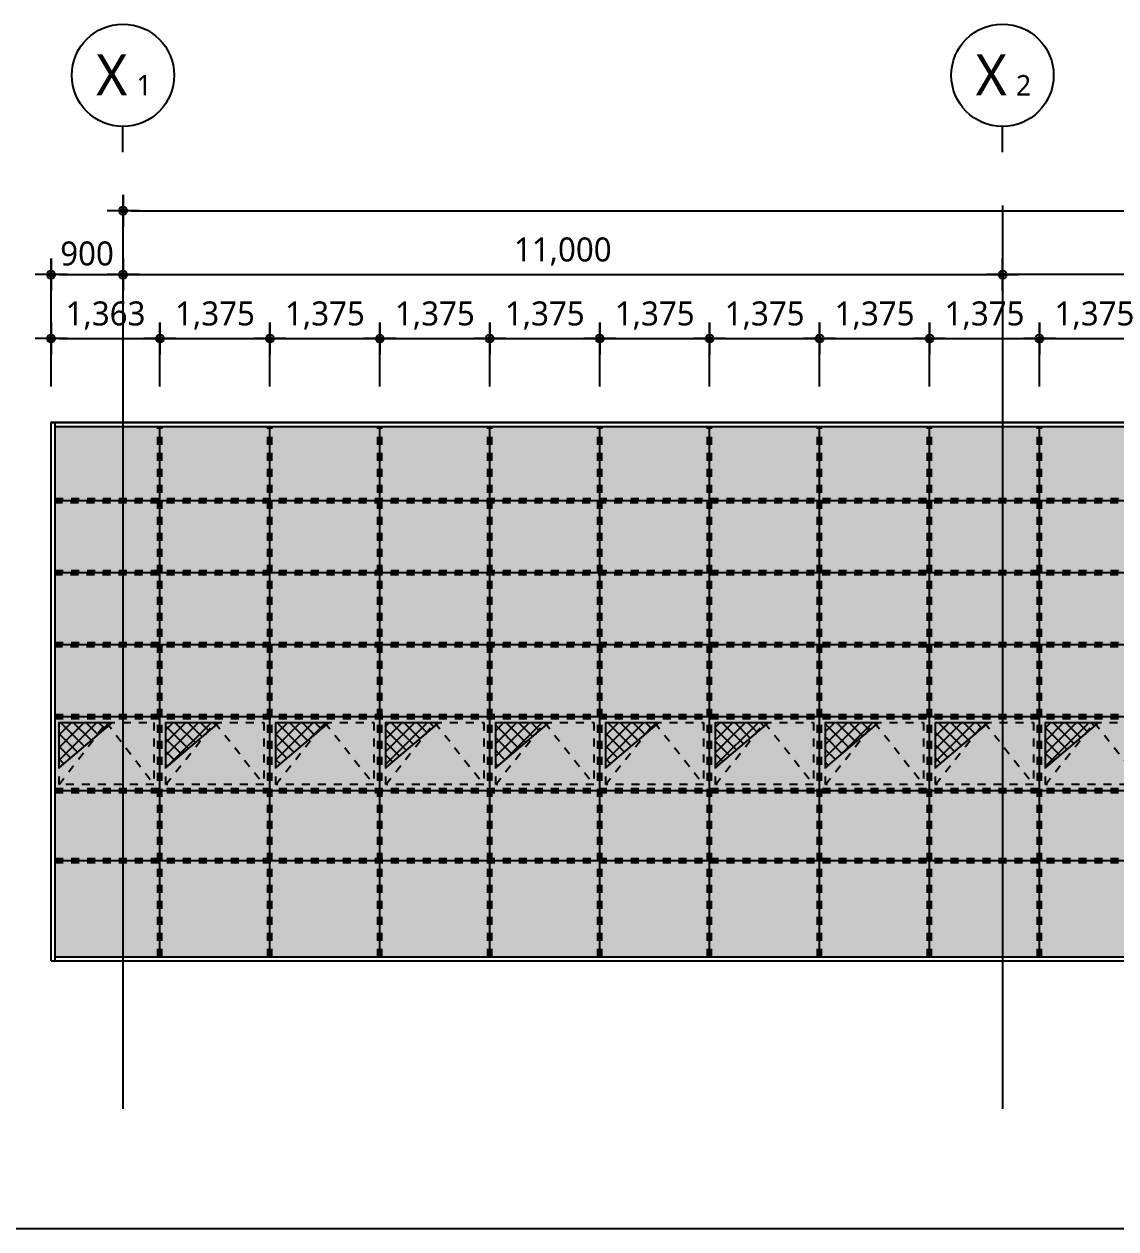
# Model space of a CAD drawing. Header units: millimetres. Extents: x 37653813 to 38677796, y 586285 to 874285.
# Drawn here: x 38610000 to 38623655, y 625652 to 640718 of the extents above; entities that cross this region are included whole.
import ezdxf
from ezdxf.enums import TextEntityAlignment as Align
from ezdxf.xclip import XClip

# ---------------------------------------------------------------- set-up
doc = ezdxf.new("R2010")
doc.units = ezdxf.units.MM
doc.header["$LTSCALE"] = 1000
doc.header["$MEASUREMENT"] = 0
doc.header["$XCLIPFRAME"] = 0
doc.header["$PDSIZE"] = -10
doc.linetypes.add('CENTER', pattern=[2, 1.25, -0.25, 0.25, -0.25])
doc.linetypes.add('HIDDEN', pattern=[2, 1, -1])
doc.layers.get('0').update_dxf_attribs({"linetype": 'CONTINUOUS'})
doc.layers.get('Defpoints').update_dxf_attribs({"color": 161, "linetype": 'CONTINUOUS'})
for name, color, linetype in [('BOX', 6, 'CONTINUOUS'), ('CEN(ST)', 1, 'CENTER'), ('dim0', 7, 'CONTINUOUS'), ('hatch', 8, 'CONTINUOUS'), ('SYM(AXIS)', 7, 'CONTINUOUS'), ('TEXT(AXIS)', 2, 'CONTINUOUS'), ('WIN(커튼월)_외부', 4, 'CONTINUOUS'), ('WIN(커튼월_HID)_외부', 252, 'HIDDEN'), ('WIN_3(커튼월)_외부', 252, 'HIDDEN'), ('절취선', 2, 'CONTINUOUS')]:
    doc.layers.add(name, color=color, linetype=linetype)
doc.layers.add('먹-WIN(커튼월)', color=7, linetype='CONTINUOUS', true_color=0xe0f2ff)
doc.styles.add('나눔바른고딕', font='NanumBarunGothic.ttf')
doc.dimstyles.new('A1-100', dxfattribs={"dimtxt": 3, "dimasz": 1, "dimexe": 2, "dimexo": 2, "dimgap": 1, "dimtad": 1, "dimdec": 0, "dimzin": 12, "dimdsep": 46, "dimlunit": 6, "dimtxsty": '나눔바른고딕', "dimblk1": 'DIMDOT', "dimblk2": 'DIMDOT', "dimsah": 1, "dimcen": -1, "dimdle": 2, "dimclrd": 256, "dimclre": 256, "dimclrt": 3, "dimadec": 0, "dimazin": 0, "dimtfac": 1, "dimtdec": 0, "dimtix": 1, "dimtmove": 2, "dimatfit": 3, "dimldrblk": 'DIMDOT', "dimfxl": 1, "dimtvp": 1, "dimtolj": 1, "dimtzin": 12, "dimlwd": -1, "dimlwe": -1, "dimarcsym": 0})

# ---------------------------------------------------------------- blocks, each defined once
blk = doc.blocks.new('A$C2DB153E7')
at = {"layer": 'hatch'}
h = blk.add_hatch(dxfattribs=at)
h.set_pattern_fill('_USER', color=252, scale=112.5, angle=45, double=1, pattern_type=0)
h.set_pattern_definition([(45, (-5906.34, -13786.88), (-79.5495, 79.5495), []), (135, (-5906.34, -13786.88), (-79.5495, -79.5495), [])])
h.paths.add_polyline_path([(663, 0), (0, -562), (0, 0)])
at = {"layer": 'hatch', "color": 252}
blk.add_lwpolyline([(663, 0), (0, -562), (0, 0)], close=True, dxfattribs=at)
blk = doc.blocks.new('A$C26893fde')
blk.add_wipeout([(8127, 7190), (174352, 7190), (174352, 460), (8127, 460)])
at = {"layer": '먹-WIN(커튼월)', "ltscale": 0.1}
h = blk.add_hatch(dxfattribs=at)
h.set_pattern_fill('DOTS', color=254, scale=3000)
h.set_pattern_definition([(0, (-37795372.14, -766752.47), (93.75, 187.5), [0, -187.5])])
h.paths.add_polyline_path([(174302, 7140), (8177, 7140), (8177, 4390), (174302, 4390)])
h = blk.add_hatch(dxfattribs=at)
h.set_pattern_fill('DOTS', color=256, scale=3000)
h.set_pattern_definition([(0, (-37795372.14, -769452.47), (93.75, 187.5), [0, -187.5])])
h.paths.add_polyline_path([(174302, 4390), (8177, 4390), (8177, 1690), (174302, 1690)])
h = blk.add_hatch(dxfattribs=at)
h.set_pattern_fill('DOTS', color=254, scale=3000)
h.set_pattern_definition([(0, (-37795372.14, -772202.47), (93.75, 187.5), [0, -187.5])])
h.paths.add_polyline_path([(174302, 1690), (8177, 1690), (8177, 510), (174302, 510)])
at = {"layer": 'WIN(커튼월)_외부', "ltscale": 1000}
for p, q in [((8127, 7190), (174352, 7190)), ((8127, 7190), (174352, 7190)), ((8127, 460), (8127, 7190)), ((8177, 460), (8177, 7190)), ((8177, 7140), (174302, 7140)), ((9489, 510), (9489, 7140)), ((10864, 510), (10864, 7140)), ((12239, 510), (12239, 7140)), ((13614, 510), (13614, 7140)), ((14989, 510), (14989, 7140)), ((16364, 510), (16364, 7140)), ((17739, 510), (17739, 7140)), ((19114, 510), (19114, 7140)), ((20489, 510), (20489, 7140)), ((8177, 6215), (174252, 6215)), ((8177, 6215), (174252, 6215)), ((8177, 6215), (174252, 6215)), ((8177, 6215), (174252, 6215)), ((8177, 5315), (174252, 5315)), ((8177, 5315), (174252, 5315)), ((8177, 5315), (174252, 5315)), ((8177, 5315), (174252, 5315)), ((8177, 4415), (174252, 4415)), ((8177, 4415), (174252, 4415)), ((8177, 4415), (174252, 4415)), ((8177, 4415), (174252, 4415)), ((8177, 3515), (174252, 3515)), ((8177, 2590), (174252, 2590)), ((8177, 1715), (174252, 1715)), ((8127, 460), (174352, 460)), ((8177, 510), (174302, 510))]:
    blk.add_line(p, q, dxfattribs=at)
at = {"layer": 'WIN(커튼월_HID)_외부', "ltscale": 0.1}
for p, q in [((9464, 510), (9464, 7140)), ((9514, 510), (9514, 7140)), ((10839, 510), (10839, 7140)), ((10889, 510), (10889, 7140)), ((12214, 510), (12214, 7140)), ((12264, 510), (12264, 7140)), ((13589, 510), (13589, 7140)), ((13639, 510), (13639, 7140)), ((14964, 510), (14964, 7140)), ((15014, 510), (15014, 7140)), ((16339, 510), (16339, 7140)), ((16389, 510), (16389, 7140)), ((17714, 510), (17714, 7140)), ((17764, 510), (17764, 7140)), ((19089, 510), (19089, 7140)), ((19139, 510), (19139, 7140)), ((20464, 510), (20464, 7140)), ((20514, 510), (20514, 7140)), ((8172, 6190), (174247, 6190)), ((8177, 6240), (174252, 6240)), ((8172, 5290), (174247, 5290)), ((8177, 5340), (174252, 5340)), ((8172, 4390), (174247, 4390)), ((8177, 4440), (174252, 4440)), ((8177, 3540), (174252, 3540)), ((8177, 3490), (174252, 3490)), ((8177, 2615), (174252, 2615)), ((8177, 2565), (174252, 2565)), ((8177, 1740), (174252, 1740)), ((8177, 1690), (174252, 1690))]:
    blk.add_line(p, q, dxfattribs=at)
for points in [[(8227, 3440), (9414, 3440), (9414, 2665), (8227, 2665)], [(9564, 3440), (10789, 3440), (10789, 2665), (9564, 2665)], [(10939, 3440), (12164, 3440), (12164, 2665), (10939, 2665)], [(12314, 3440), (13539, 3440), (13539, 2665), (12314, 2665)], [(13689, 3440), (14914, 3440), (14914, 2665), (13689, 2665)], [(15064, 3440), (16289, 3440), (16289, 2665), (15064, 2665)], [(16439, 3440), (17664, 3440), (17664, 2665), (16439, 2665)], [(17814, 3440), (19039, 3440), (19039, 2665), (17814, 2665)], [(19189, 3440), (20414, 3440), (20414, 2665), (19189, 2665)], [(20564, 3440), (21789, 3440), (21789, 2665), (20564, 2665)]]:
    blk.add_lwpolyline(points, close=True, dxfattribs=at)
at = {"layer": 'WIN_3(커튼월)_외부', "ltscale": 0.1}
for points in [[(8227, 2665), (8821, 3440), (9414, 2665)], [(9564, 2665), (10177, 3440), (10789, 2665)], [(10939, 2665), (11552, 3440), (12164, 2665)], [(12314, 2665), (12927, 3440), (13539, 2665)], [(13689, 2665), (14302, 3440), (14914, 2665)], [(15064, 2665), (15677, 3440), (16289, 2665)], [(16439, 2665), (17052, 3440), (17664, 2665)], [(17814, 2665), (18427, 3440), (19039, 2665)], [(19189, 2665), (19802, 3440), (20414, 2665)], [(20564, 2665), (21177, 3440), (21789, 2665)]]:
    blk.add_lwpolyline(points, dxfattribs=at)
at = {"ltscale": 0.1}
for p in [(8227, 3440), (9564, 3440), (10939, 3440), (12314, 3440), (13689, 3440), (15064, 3440), (16439, 3440), (17814, 3440), (19189, 3440), (20564, 3440)]:
    blk.add_blockref('A$C2DB153E7', p, dxfattribs=at)
blk = doc.blocks.new('DIMDOT')
at = {"linetype": 'Continuous'}
for p, q in [((0, -2), (0, 2)), ((-2, 0), (2, 0))]:
    blk.add_line(p, q, dxfattribs=at)
for radius in [0.5, 0.25]:
    blk.add_circle((0, 0), radius, dxfattribs=at)
blk = doc.blocks.new('*D275')
at = {"layer": 'Defpoints', "color": 0, "transparency": 16777216}
for p in [(38611237, 637585), (38610337, 635985), (38611237, 635985)]:
    blk.add_point(p, dxfattribs=at)
at = {"layer": 'dim0', "transparency": 16777216}
for p, q in [((38610337, 636185), (38610337, 637785)), ((38611237, 636185), (38611237, 637785)), ((38610437, 637585), (38611137, 637585))]:
    blk.add_line(p, q, dxfattribs=at)
at = {"layer": 'dim0', "transparency": 16777216, "xscale": 100, "yscale": 100, "zscale": 100, "rotation": 180}
blk.add_blockref('DIMDOT', (38610337, 637585), dxfattribs=at)
at = {"layer": 'dim0', "transparency": 16777216, "xscale": 100, "yscale": 100, "zscale": 100}
blk.add_blockref('DIMDOT', (38611237, 637585), dxfattribs=at)
at = {"layer": 'dim0', "color": 3, "transparency": 16777216, "insert": (38610787, 637848), "char_height": 300, "attachment_point": 5, "style": '나눔바른고딕'}
blk.add_mtext('\\A1;900', dxfattribs=at)
blk = doc.blocks.new('*D276')
at = {"layer": 'Defpoints', "color": 0, "transparency": 16777216}
for p in [(38611699, 636785), (38610337, 635985), (38611699, 635985)]:
    blk.add_point(p, dxfattribs=at)
at = {"layer": 'dim0', "transparency": 16777216}
for p, q in [((38610337, 636185), (38610337, 636985)), ((38611699, 636185), (38611699, 636985)), ((38610437, 636785), (38611599, 636785))]:
    blk.add_line(p, q, dxfattribs=at)
at = {"layer": 'dim0', "transparency": 16777216, "xscale": 100, "yscale": 100, "zscale": 100, "rotation": 180}
blk.add_blockref('DIMDOT', (38610337, 636785), dxfattribs=at)
at = {"layer": 'dim0', "transparency": 16777216, "xscale": 100, "yscale": 100, "zscale": 100}
blk.add_blockref('DIMDOT', (38611699, 636785), dxfattribs=at)
at = {"layer": 'dim0', "color": 3, "transparency": 16777216, "insert": (38611018, 637073), "char_height": 300, "attachment_point": 5, "style": '나눔바른고딕'}
blk.add_mtext('\\A1;1,363', dxfattribs=at)
blk = doc.blocks.new('*D277')
at = {"layer": 'Defpoints', "color": 0, "transparency": 16777216}
for p in [(38613074, 636785), (38611699, 635985), (38613074, 635985)]:
    blk.add_point(p, dxfattribs=at)
at = {"layer": 'dim0', "transparency": 16777216}
for p, q in [((38611699, 636185), (38611699, 636985)), ((38613074, 636185), (38613074, 636985)), ((38611799, 636785), (38612974, 636785))]:
    blk.add_line(p, q, dxfattribs=at)
at = {"layer": 'dim0', "transparency": 16777216, "xscale": 100, "yscale": 100, "zscale": 100, "rotation": 180}
blk.add_blockref('DIMDOT', (38611699, 636785), dxfattribs=at)
at = {"layer": 'dim0', "transparency": 16777216, "xscale": 100, "yscale": 100, "zscale": 100}
blk.add_blockref('DIMDOT', (38613074, 636785), dxfattribs=at)
at = {"layer": 'dim0', "color": 3, "transparency": 16777216, "insert": (38612387, 637073), "char_height": 300, "attachment_point": 5, "style": '나눔바른고딕'}
blk.add_mtext('\\A1;1,375', dxfattribs=at)
blk = doc.blocks.new('*D278')
at = {"layer": 'Defpoints', "color": 0, "transparency": 16777216}
for p in [(38622237, 637585), (38622237, 637585), (38611237, 635985)]:
    blk.add_point(p, dxfattribs=at)
at = {"layer": 'dim0', "transparency": 16777216}
for p, q in [((38611237, 636185), (38611237, 637785)), ((38611337, 637585), (38622137, 637585))]:
    blk.add_line(p, q, dxfattribs=at)
at = {"layer": 'dim0', "transparency": 16777216, "xscale": 100, "yscale": 100, "zscale": 100, "rotation": 180}
blk.add_blockref('DIMDOT', (38611237, 637585), dxfattribs=at)
at = {"layer": 'dim0', "transparency": 16777216, "xscale": 100, "yscale": 100, "zscale": 100}
blk.add_blockref('DIMDOT', (38622237, 637585), dxfattribs=at)
at = {"layer": 'dim0', "color": 3, "transparency": 16777216, "insert": (38616737, 637873), "char_height": 300, "attachment_point": 5, "style": '나눔바른고딕'}
blk.add_mtext('\\A1;11,000', dxfattribs=at)
blk = doc.blocks.new('*D279')
at = {"layer": 'Defpoints', "color": 0, "transparency": 16777216}
for p in [(38622237, 637585), (38622237, 637585), (38633237, 635985)]:
    blk.add_point(p, dxfattribs=at)
at = {"layer": 'dim0', "transparency": 16777216}
for p, q in [((38633237, 636185), (38633237, 637785)), ((38633137, 637585), (38622337, 637585))]:
    blk.add_line(p, q, dxfattribs=at)
at = {"layer": 'dim0', "transparency": 16777216, "xscale": 100, "yscale": 100, "zscale": 100, "rotation": 180}
blk.add_blockref('DIMDOT', (38622237, 637585), dxfattribs=at)
at = {"layer": 'dim0', "transparency": 16777216, "xscale": 100, "yscale": 100, "zscale": 100}
blk.add_blockref('DIMDOT', (38633237, 637585), dxfattribs=at)
at = {"layer": 'dim0', "color": 3, "transparency": 16777216, "insert": (38627737, 637873), "char_height": 300, "attachment_point": 5, "style": '나눔바른고딕'}
blk.add_mtext('\\A1;11,000', dxfattribs=at)
blk = doc.blocks.new('*D280')
at = {"layer": 'Defpoints', "color": 0, "transparency": 16777216}
for p in [(38666237, 638385), (38611237, 635985), (38666237, 635985)]:
    blk.add_point(p, dxfattribs=at)
at = {"layer": 'dim0', "transparency": 16777216}
for p, q in [((38611237, 636185), (38611237, 638585)), ((38666237, 636185), (38666237, 638585)), ((38611337, 638385), (38666137, 638385))]:
    blk.add_line(p, q, dxfattribs=at)
at = {"layer": 'dim0', "transparency": 16777216, "xscale": 100, "yscale": 100, "zscale": 100, "rotation": 180}
blk.add_blockref('DIMDOT', (38611237, 638385), dxfattribs=at)
at = {"layer": 'dim0', "transparency": 16777216, "xscale": 100, "yscale": 100, "zscale": 100}
blk.add_blockref('DIMDOT', (38666237, 638385), dxfattribs=at)
at = {"layer": 'dim0', "color": 3, "transparency": 16777216, "insert": (38638737, 638673), "char_height": 300, "attachment_point": 5, "style": '나눔바른고딕'}
blk.add_mtext('\\A1;55,000', dxfattribs=at)
blk = doc.blocks.new('*D285')
at = {"layer": 'Defpoints', "color": 0, "transparency": 16777216}
for p in [(38611237, 637585), (38610337, 635985), (38611237, 635985)]:
    blk.add_point(p, dxfattribs=at)
at = {"layer": 'dim0', "transparency": 16777216}
for p, q in [((38610337, 636185), (38610337, 637785)), ((38611237, 636185), (38611237, 637785)), ((38610437, 637585), (38611137, 637585))]:
    blk.add_line(p, q, dxfattribs=at)
at = {"layer": 'dim0', "transparency": 16777216, "xscale": 100, "yscale": 100, "zscale": 100, "rotation": 180}
blk.add_blockref('DIMDOT', (38610337, 637585), dxfattribs=at)
at = {"layer": 'dim0', "transparency": 16777216, "xscale": 100, "yscale": 100, "zscale": 100}
blk.add_blockref('DIMDOT', (38611237, 637585), dxfattribs=at)
at = {"layer": 'dim0', "color": 3, "transparency": 16777216, "insert": (38610787, 637848), "char_height": 300, "attachment_point": 5, "style": '나눔바른고딕'}
blk.add_mtext('\\A1;900', dxfattribs=at)
blk = doc.blocks.new('*D286')
at = {"layer": 'Defpoints', "color": 0, "transparency": 16777216}
for p in [(38611699, 636785), (38610337, 635985), (38611699, 635985)]:
    blk.add_point(p, dxfattribs=at)
at = {"layer": 'dim0', "transparency": 16777216}
for p, q in [((38610337, 636185), (38610337, 636985)), ((38611699, 636185), (38611699, 636985)), ((38610437, 636785), (38611599, 636785))]:
    blk.add_line(p, q, dxfattribs=at)
at = {"layer": 'dim0', "transparency": 16777216, "xscale": 100, "yscale": 100, "zscale": 100, "rotation": 180}
blk.add_blockref('DIMDOT', (38610337, 636785), dxfattribs=at)
at = {"layer": 'dim0', "transparency": 16777216, "xscale": 100, "yscale": 100, "zscale": 100}
blk.add_blockref('DIMDOT', (38611699, 636785), dxfattribs=at)
at = {"layer": 'dim0', "color": 3, "transparency": 16777216, "insert": (38611018, 637073), "char_height": 300, "attachment_point": 5, "style": '나눔바른고딕'}
blk.add_mtext('\\A1;1,363', dxfattribs=at)
blk = doc.blocks.new('*D287')
at = {"layer": 'Defpoints', "color": 0, "transparency": 16777216}
for p in [(38613074, 636785), (38611699, 635985), (38613074, 635985)]:
    blk.add_point(p, dxfattribs=at)
at = {"layer": 'dim0', "transparency": 16777216}
for p, q in [((38611699, 636185), (38611699, 636985)), ((38613074, 636185), (38613074, 636985)), ((38611799, 636785), (38612974, 636785))]:
    blk.add_line(p, q, dxfattribs=at)
at = {"layer": 'dim0', "transparency": 16777216, "xscale": 100, "yscale": 100, "zscale": 100, "rotation": 180}
blk.add_blockref('DIMDOT', (38611699, 636785), dxfattribs=at)
at = {"layer": 'dim0', "transparency": 16777216, "xscale": 100, "yscale": 100, "zscale": 100}
blk.add_blockref('DIMDOT', (38613074, 636785), dxfattribs=at)
at = {"layer": 'dim0', "color": 3, "transparency": 16777216, "insert": (38612387, 637073), "char_height": 300, "attachment_point": 5, "style": '나눔바른고딕'}
blk.add_mtext('\\A1;1,375', dxfattribs=at)
blk = doc.blocks.new('*D288')
at = {"layer": 'Defpoints', "color": 0, "transparency": 16777216}
for p in [(38622237, 637585), (38622237, 637585), (38611237, 635985)]:
    blk.add_point(p, dxfattribs=at)
at = {"layer": 'dim0', "transparency": 16777216}
for p, q in [((38611237, 636185), (38611237, 637785)), ((38611337, 637585), (38622137, 637585))]:
    blk.add_line(p, q, dxfattribs=at)
at = {"layer": 'dim0', "transparency": 16777216, "xscale": 100, "yscale": 100, "zscale": 100, "rotation": 180}
blk.add_blockref('DIMDOT', (38611237, 637585), dxfattribs=at)
at = {"layer": 'dim0', "transparency": 16777216, "xscale": 100, "yscale": 100, "zscale": 100}
blk.add_blockref('DIMDOT', (38622237, 637585), dxfattribs=at)
at = {"layer": 'dim0', "color": 3, "transparency": 16777216, "insert": (38616737, 637873), "char_height": 300, "attachment_point": 5, "style": '나눔바른고딕'}
blk.add_mtext('\\A1;11,000', dxfattribs=at)
blk = doc.blocks.new('*D289')
at = {"layer": 'Defpoints', "color": 0, "transparency": 16777216}
for p in [(38622237, 637585), (38622237, 637585), (38633237, 635985)]:
    blk.add_point(p, dxfattribs=at)
at = {"layer": 'dim0', "transparency": 16777216}
for p, q in [((38633237, 636185), (38633237, 637785)), ((38633137, 637585), (38622337, 637585))]:
    blk.add_line(p, q, dxfattribs=at)
at = {"layer": 'dim0', "transparency": 16777216, "xscale": 100, "yscale": 100, "zscale": 100, "rotation": 180}
blk.add_blockref('DIMDOT', (38622237, 637585), dxfattribs=at)
at = {"layer": 'dim0', "transparency": 16777216, "xscale": 100, "yscale": 100, "zscale": 100}
blk.add_blockref('DIMDOT', (38633237, 637585), dxfattribs=at)
at = {"layer": 'dim0', "color": 3, "transparency": 16777216, "insert": (38627737, 637873), "char_height": 300, "attachment_point": 5, "style": '나눔바른고딕'}
blk.add_mtext('\\A1;11,000', dxfattribs=at)
blk = doc.blocks.new('*D290')
at = {"layer": 'Defpoints', "color": 0, "transparency": 16777216}
for p in [(38666237, 638385), (38611237, 635985), (38666237, 635985)]:
    blk.add_point(p, dxfattribs=at)
at = {"layer": 'dim0', "transparency": 16777216}
for p, q in [((38611237, 636185), (38611237, 638585)), ((38666237, 636185), (38666237, 638585)), ((38611337, 638385), (38666137, 638385))]:
    blk.add_line(p, q, dxfattribs=at)
at = {"layer": 'dim0', "transparency": 16777216, "xscale": 100, "yscale": 100, "zscale": 100, "rotation": 180}
blk.add_blockref('DIMDOT', (38611237, 638385), dxfattribs=at)
at = {"layer": 'dim0', "transparency": 16777216, "xscale": 100, "yscale": 100, "zscale": 100}
blk.add_blockref('DIMDOT', (38666237, 638385), dxfattribs=at)
at = {"layer": 'dim0', "color": 3, "transparency": 16777216, "insert": (38638737, 638673), "char_height": 300, "attachment_point": 5, "style": '나눔바른고딕'}
blk.add_mtext('\\A1;55,000', dxfattribs=at)
blk = doc.blocks.new('A$C2F20087E')
at = {"layer": 'SYM(AXIS)'}
blk.add_line((600, 0), (600, 300), dxfattribs=at)
blk.add_circle((600, 900), 600, dxfattribs=at)
blk = doc.blocks.new('*D400')
at = {"layer": 'Defpoints', "color": 0, "transparency": 16777216}
for p in [(38614449, 636785), (38613074, 635985), (38614449, 635985)]:
    blk.add_point(p, dxfattribs=at)
at = {"layer": 'dim0', "transparency": 16777216}
for p, q in [((38613074, 636185), (38613074, 636985)), ((38614449, 636185), (38614449, 636985)), ((38613174, 636785), (38614349, 636785))]:
    blk.add_line(p, q, dxfattribs=at)
at = {"layer": 'dim0', "transparency": 16777216, "xscale": 100, "yscale": 100, "zscale": 100, "rotation": 180}
blk.add_blockref('DIMDOT', (38613074, 636785), dxfattribs=at)
at = {"layer": 'dim0', "transparency": 16777216, "xscale": 100, "yscale": 100, "zscale": 100}
blk.add_blockref('DIMDOT', (38614449, 636785), dxfattribs=at)
at = {"layer": 'dim0', "color": 3, "transparency": 16777216, "insert": (38613762, 637073), "char_height": 300, "attachment_point": 5, "style": '나눔바른고딕'}
blk.add_mtext('\\A1;1,375', dxfattribs=at)
blk = doc.blocks.new('*D401')
at = {"layer": 'Defpoints', "color": 0, "transparency": 16777216}
for p in [(38614449, 636785), (38613074, 635985), (38614449, 635985)]:
    blk.add_point(p, dxfattribs=at)
at = {"layer": 'dim0', "transparency": 16777216}
for p, q in [((38613074, 636185), (38613074, 636985)), ((38614449, 636185), (38614449, 636985)), ((38613174, 636785), (38614349, 636785))]:
    blk.add_line(p, q, dxfattribs=at)
at = {"layer": 'dim0', "transparency": 16777216, "xscale": 100, "yscale": 100, "zscale": 100, "rotation": 180}
blk.add_blockref('DIMDOT', (38613074, 636785), dxfattribs=at)
at = {"layer": 'dim0', "transparency": 16777216, "xscale": 100, "yscale": 100, "zscale": 100}
blk.add_blockref('DIMDOT', (38614449, 636785), dxfattribs=at)
at = {"layer": 'dim0', "color": 3, "transparency": 16777216, "insert": (38613762, 637073), "char_height": 300, "attachment_point": 5, "style": '나눔바른고딕'}
blk.add_mtext('\\A1;1,375', dxfattribs=at)
blk = doc.blocks.new('*D404')
at = {"layer": 'Defpoints', "color": 0, "transparency": 16777216}
for p in [(38615824, 636785), (38614449, 635985), (38615824, 635985)]:
    blk.add_point(p, dxfattribs=at)
at = {"layer": 'dim0', "transparency": 16777216}
for p, q in [((38614449, 636185), (38614449, 636985)), ((38615824, 636185), (38615824, 636985)), ((38614549, 636785), (38615724, 636785))]:
    blk.add_line(p, q, dxfattribs=at)
at = {"layer": 'dim0', "transparency": 16777216, "xscale": 100, "yscale": 100, "zscale": 100, "rotation": 180}
blk.add_blockref('DIMDOT', (38614449, 636785), dxfattribs=at)
at = {"layer": 'dim0', "transparency": 16777216, "xscale": 100, "yscale": 100, "zscale": 100}
blk.add_blockref('DIMDOT', (38615824, 636785), dxfattribs=at)
at = {"layer": 'dim0', "color": 3, "transparency": 16777216, "insert": (38615137, 637073), "char_height": 300, "attachment_point": 5, "style": '나눔바른고딕'}
blk.add_mtext('\\A1;1,375', dxfattribs=at)
blk = doc.blocks.new('*D405')
at = {"layer": 'Defpoints', "color": 0, "transparency": 16777216}
for p in [(38615824, 636785), (38614449, 635985), (38615824, 635985)]:
    blk.add_point(p, dxfattribs=at)
at = {"layer": 'dim0', "transparency": 16777216}
for p, q in [((38614449, 636185), (38614449, 636985)), ((38615824, 636185), (38615824, 636985)), ((38614549, 636785), (38615724, 636785))]:
    blk.add_line(p, q, dxfattribs=at)
at = {"layer": 'dim0', "transparency": 16777216, "xscale": 100, "yscale": 100, "zscale": 100, "rotation": 180}
blk.add_blockref('DIMDOT', (38614449, 636785), dxfattribs=at)
at = {"layer": 'dim0', "transparency": 16777216, "xscale": 100, "yscale": 100, "zscale": 100}
blk.add_blockref('DIMDOT', (38615824, 636785), dxfattribs=at)
at = {"layer": 'dim0', "color": 3, "transparency": 16777216, "insert": (38615137, 637073), "char_height": 300, "attachment_point": 5, "style": '나눔바른고딕'}
blk.add_mtext('\\A1;1,375', dxfattribs=at)
blk = doc.blocks.new('*D402')
at = {"layer": 'Defpoints', "color": 0, "transparency": 16777216}
for p in [(38617199, 636785), (38615824, 635985), (38617199, 635985)]:
    blk.add_point(p, dxfattribs=at)
at = {"layer": 'dim0', "transparency": 16777216}
for p, q in [((38615824, 636185), (38615824, 636985)), ((38617199, 636185), (38617199, 636985)), ((38615924, 636785), (38617099, 636785))]:
    blk.add_line(p, q, dxfattribs=at)
at = {"layer": 'dim0', "transparency": 16777216, "xscale": 100, "yscale": 100, "zscale": 100, "rotation": 180}
blk.add_blockref('DIMDOT', (38615824, 636785), dxfattribs=at)
at = {"layer": 'dim0', "transparency": 16777216, "xscale": 100, "yscale": 100, "zscale": 100}
blk.add_blockref('DIMDOT', (38617199, 636785), dxfattribs=at)
at = {"layer": 'dim0', "color": 3, "transparency": 16777216, "insert": (38616512, 637073), "char_height": 300, "attachment_point": 5, "style": '나눔바른고딕'}
blk.add_mtext('\\A1;1,375', dxfattribs=at)
blk = doc.blocks.new('*D403')
at = {"layer": 'Defpoints', "color": 0, "transparency": 16777216}
for p in [(38617199, 636785), (38615824, 635985), (38617199, 635985)]:
    blk.add_point(p, dxfattribs=at)
at = {"layer": 'dim0', "transparency": 16777216}
for p, q in [((38615824, 636185), (38615824, 636985)), ((38617199, 636185), (38617199, 636985)), ((38615924, 636785), (38617099, 636785))]:
    blk.add_line(p, q, dxfattribs=at)
at = {"layer": 'dim0', "transparency": 16777216, "xscale": 100, "yscale": 100, "zscale": 100, "rotation": 180}
blk.add_blockref('DIMDOT', (38615824, 636785), dxfattribs=at)
at = {"layer": 'dim0', "transparency": 16777216, "xscale": 100, "yscale": 100, "zscale": 100}
blk.add_blockref('DIMDOT', (38617199, 636785), dxfattribs=at)
at = {"layer": 'dim0', "color": 3, "transparency": 16777216, "insert": (38616512, 637073), "char_height": 300, "attachment_point": 5, "style": '나눔바른고딕'}
blk.add_mtext('\\A1;1,375', dxfattribs=at)
blk = doc.blocks.new('*D408')
at = {"layer": 'Defpoints', "color": 0, "transparency": 16777216}
for p in [(38618574, 636785), (38617199, 635985), (38618574, 635985)]:
    blk.add_point(p, dxfattribs=at)
at = {"layer": 'dim0', "transparency": 16777216}
for p, q in [((38617199, 636185), (38617199, 636985)), ((38618574, 636185), (38618574, 636985)), ((38617299, 636785), (38618474, 636785))]:
    blk.add_line(p, q, dxfattribs=at)
at = {"layer": 'dim0', "transparency": 16777216, "xscale": 100, "yscale": 100, "zscale": 100, "rotation": 180}
blk.add_blockref('DIMDOT', (38617199, 636785), dxfattribs=at)
at = {"layer": 'dim0', "transparency": 16777216, "xscale": 100, "yscale": 100, "zscale": 100}
blk.add_blockref('DIMDOT', (38618574, 636785), dxfattribs=at)
at = {"layer": 'dim0', "color": 3, "transparency": 16777216, "insert": (38617887, 637073), "char_height": 300, "attachment_point": 5, "style": '나눔바른고딕'}
blk.add_mtext('\\A1;1,375', dxfattribs=at)
blk = doc.blocks.new('*D409')
at = {"layer": 'Defpoints', "color": 0, "transparency": 16777216}
for p in [(38618574, 636785), (38617199, 635985), (38618574, 635985)]:
    blk.add_point(p, dxfattribs=at)
at = {"layer": 'dim0', "transparency": 16777216}
for p, q in [((38617199, 636185), (38617199, 636985)), ((38618574, 636185), (38618574, 636985)), ((38617299, 636785), (38618474, 636785))]:
    blk.add_line(p, q, dxfattribs=at)
at = {"layer": 'dim0', "transparency": 16777216, "xscale": 100, "yscale": 100, "zscale": 100, "rotation": 180}
blk.add_blockref('DIMDOT', (38617199, 636785), dxfattribs=at)
at = {"layer": 'dim0', "transparency": 16777216, "xscale": 100, "yscale": 100, "zscale": 100}
blk.add_blockref('DIMDOT', (38618574, 636785), dxfattribs=at)
at = {"layer": 'dim0', "color": 3, "transparency": 16777216, "insert": (38617887, 637073), "char_height": 300, "attachment_point": 5, "style": '나눔바른고딕'}
blk.add_mtext('\\A1;1,375', dxfattribs=at)
blk = doc.blocks.new('*D406')
at = {"layer": 'Defpoints', "color": 0, "transparency": 16777216}
for p in [(38619949, 636785), (38618574, 635985), (38619949, 635985)]:
    blk.add_point(p, dxfattribs=at)
at = {"layer": 'dim0', "transparency": 16777216}
for p, q in [((38618574, 636185), (38618574, 636985)), ((38619949, 636185), (38619949, 636985)), ((38618674, 636785), (38619849, 636785))]:
    blk.add_line(p, q, dxfattribs=at)
at = {"layer": 'dim0', "transparency": 16777216, "xscale": 100, "yscale": 100, "zscale": 100, "rotation": 180}
blk.add_blockref('DIMDOT', (38618574, 636785), dxfattribs=at)
at = {"layer": 'dim0', "transparency": 16777216, "xscale": 100, "yscale": 100, "zscale": 100}
blk.add_blockref('DIMDOT', (38619949, 636785), dxfattribs=at)
at = {"layer": 'dim0', "color": 3, "transparency": 16777216, "insert": (38619262, 637073), "char_height": 300, "attachment_point": 5, "style": '나눔바른고딕'}
blk.add_mtext('\\A1;1,375', dxfattribs=at)
blk = doc.blocks.new('*D407')
at = {"layer": 'Defpoints', "color": 0, "transparency": 16777216}
for p in [(38619949, 636785), (38618574, 635985), (38619949, 635985)]:
    blk.add_point(p, dxfattribs=at)
at = {"layer": 'dim0', "transparency": 16777216}
for p, q in [((38618574, 636185), (38618574, 636985)), ((38619949, 636185), (38619949, 636985)), ((38618674, 636785), (38619849, 636785))]:
    blk.add_line(p, q, dxfattribs=at)
at = {"layer": 'dim0', "transparency": 16777216, "xscale": 100, "yscale": 100, "zscale": 100, "rotation": 180}
blk.add_blockref('DIMDOT', (38618574, 636785), dxfattribs=at)
at = {"layer": 'dim0', "transparency": 16777216, "xscale": 100, "yscale": 100, "zscale": 100}
blk.add_blockref('DIMDOT', (38619949, 636785), dxfattribs=at)
at = {"layer": 'dim0', "color": 3, "transparency": 16777216, "insert": (38619262, 637073), "char_height": 300, "attachment_point": 5, "style": '나눔바른고딕'}
blk.add_mtext('\\A1;1,375', dxfattribs=at)
blk = doc.blocks.new('*D412')
at = {"layer": 'Defpoints', "color": 0, "transparency": 16777216}
for p in [(38621324, 636785), (38619949, 635985), (38621324, 635985)]:
    blk.add_point(p, dxfattribs=at)
at = {"layer": 'dim0', "transparency": 16777216}
for p, q in [((38619949, 636185), (38619949, 636985)), ((38621324, 636185), (38621324, 636985)), ((38620049, 636785), (38621224, 636785))]:
    blk.add_line(p, q, dxfattribs=at)
at = {"layer": 'dim0', "transparency": 16777216, "xscale": 100, "yscale": 100, "zscale": 100, "rotation": 180}
blk.add_blockref('DIMDOT', (38619949, 636785), dxfattribs=at)
at = {"layer": 'dim0', "transparency": 16777216, "xscale": 100, "yscale": 100, "zscale": 100}
blk.add_blockref('DIMDOT', (38621324, 636785), dxfattribs=at)
at = {"layer": 'dim0', "color": 3, "transparency": 16777216, "insert": (38620637, 637073), "char_height": 300, "attachment_point": 5, "style": '나눔바른고딕'}
blk.add_mtext('\\A1;1,375', dxfattribs=at)
blk = doc.blocks.new('*D413')
at = {"layer": 'Defpoints', "color": 0, "transparency": 16777216}
for p in [(38621324, 636785), (38619949, 635985), (38621324, 635985)]:
    blk.add_point(p, dxfattribs=at)
at = {"layer": 'dim0', "transparency": 16777216}
for p, q in [((38619949, 636185), (38619949, 636985)), ((38621324, 636185), (38621324, 636985)), ((38620049, 636785), (38621224, 636785))]:
    blk.add_line(p, q, dxfattribs=at)
at = {"layer": 'dim0', "transparency": 16777216, "xscale": 100, "yscale": 100, "zscale": 100, "rotation": 180}
blk.add_blockref('DIMDOT', (38619949, 636785), dxfattribs=at)
at = {"layer": 'dim0', "transparency": 16777216, "xscale": 100, "yscale": 100, "zscale": 100}
blk.add_blockref('DIMDOT', (38621324, 636785), dxfattribs=at)
at = {"layer": 'dim0', "color": 3, "transparency": 16777216, "insert": (38620637, 637073), "char_height": 300, "attachment_point": 5, "style": '나눔바른고딕'}
blk.add_mtext('\\A1;1,375', dxfattribs=at)
blk = doc.blocks.new('*D410')
at = {"layer": 'Defpoints', "color": 0, "transparency": 16777216}
for p in [(38622699, 636785), (38621324, 635985), (38622699, 635985)]:
    blk.add_point(p, dxfattribs=at)
at = {"layer": 'dim0', "transparency": 16777216}
for p, q in [((38621324, 636185), (38621324, 636985)), ((38622699, 636185), (38622699, 636985)), ((38621424, 636785), (38622599, 636785))]:
    blk.add_line(p, q, dxfattribs=at)
at = {"layer": 'dim0', "transparency": 16777216, "xscale": 100, "yscale": 100, "zscale": 100, "rotation": 180}
blk.add_blockref('DIMDOT', (38621324, 636785), dxfattribs=at)
at = {"layer": 'dim0', "transparency": 16777216, "xscale": 100, "yscale": 100, "zscale": 100}
blk.add_blockref('DIMDOT', (38622699, 636785), dxfattribs=at)
at = {"layer": 'dim0', "color": 3, "transparency": 16777216, "insert": (38622012, 637073), "char_height": 300, "attachment_point": 5, "style": '나눔바른고딕'}
blk.add_mtext('\\A1;1,375', dxfattribs=at)
blk = doc.blocks.new('*D411')
at = {"layer": 'Defpoints', "color": 0, "transparency": 16777216}
for p in [(38622699, 636785), (38621324, 635985), (38622699, 635985)]:
    blk.add_point(p, dxfattribs=at)
at = {"layer": 'dim0', "transparency": 16777216}
for p, q in [((38621324, 636185), (38621324, 636985)), ((38622699, 636185), (38622699, 636985)), ((38621424, 636785), (38622599, 636785))]:
    blk.add_line(p, q, dxfattribs=at)
at = {"layer": 'dim0', "transparency": 16777216, "xscale": 100, "yscale": 100, "zscale": 100, "rotation": 180}
blk.add_blockref('DIMDOT', (38621324, 636785), dxfattribs=at)
at = {"layer": 'dim0', "transparency": 16777216, "xscale": 100, "yscale": 100, "zscale": 100}
blk.add_blockref('DIMDOT', (38622699, 636785), dxfattribs=at)
at = {"layer": 'dim0', "color": 3, "transparency": 16777216, "insert": (38622012, 637073), "char_height": 300, "attachment_point": 5, "style": '나눔바른고딕'}
blk.add_mtext('\\A1;1,375', dxfattribs=at)
blk = doc.blocks.new('*D416')
at = {"layer": 'Defpoints', "color": 0, "transparency": 16777216}
for p in [(38624074, 636785), (38622699, 635985), (38624074, 635985)]:
    blk.add_point(p, dxfattribs=at)
at = {"layer": 'dim0', "transparency": 16777216}
for p, q in [((38622699, 636185), (38622699, 636985)), ((38624074, 636185), (38624074, 636985)), ((38622799, 636785), (38623974, 636785))]:
    blk.add_line(p, q, dxfattribs=at)
at = {"layer": 'dim0', "transparency": 16777216, "xscale": 100, "yscale": 100, "zscale": 100, "rotation": 180}
blk.add_blockref('DIMDOT', (38622699, 636785), dxfattribs=at)
at = {"layer": 'dim0', "transparency": 16777216, "xscale": 100, "yscale": 100, "zscale": 100}
blk.add_blockref('DIMDOT', (38624074, 636785), dxfattribs=at)
at = {"layer": 'dim0', "color": 3, "transparency": 16777216, "insert": (38623387, 637073), "char_height": 300, "attachment_point": 5, "style": '나눔바른고딕'}
blk.add_mtext('\\A1;1,375', dxfattribs=at)
blk = doc.blocks.new('*D417')
at = {"layer": 'Defpoints', "color": 0, "transparency": 16777216}
for p in [(38624074, 636785), (38622699, 635985), (38624074, 635985)]:
    blk.add_point(p, dxfattribs=at)
at = {"layer": 'dim0', "transparency": 16777216}
for p, q in [((38622699, 636185), (38622699, 636985)), ((38624074, 636185), (38624074, 636985)), ((38622799, 636785), (38623974, 636785))]:
    blk.add_line(p, q, dxfattribs=at)
at = {"layer": 'dim0', "transparency": 16777216, "xscale": 100, "yscale": 100, "zscale": 100, "rotation": 180}
blk.add_blockref('DIMDOT', (38622699, 636785), dxfattribs=at)
at = {"layer": 'dim0', "transparency": 16777216, "xscale": 100, "yscale": 100, "zscale": 100}
blk.add_blockref('DIMDOT', (38624074, 636785), dxfattribs=at)
at = {"layer": 'dim0', "color": 3, "transparency": 16777216, "insert": (38623387, 637073), "char_height": 300, "attachment_point": 5, "style": '나눔바른고딕'}
blk.add_mtext('\\A1;1,375', dxfattribs=at)

msp = doc.modelspace()

# ---------------------------------------------------------------- linework, layer by layer
at = {"layer": 'BOX'}
msp.add_line((38670963.4, 625651.7), (38599963.4, 625651.7), dxfattribs=at)
at = {"layer": '절취선', "ltscale": 0.1}
msp.add_lwpolyline([(38610336.5, 629005), (38667236.5, 629005), (38667236.5, 635735), (38610336.5, 635735)], close=True, dxfattribs=at)

# ---------------------------------------------------------------- block references
at = {"xscale": 1.066666666666667, "yscale": 1.066666666666667, "zscale": 1.066666666666667}
for p in [(38610596.5, 639118.4), (38621596.5, 639118.4)]:
    msp.add_blockref('A$C2F20087E', p, dxfattribs=at)

# ---------------------------------------------------------------- texts
at = {"layer": 'TEXT(AXIS)', "style": '나눔바른고딕'}
for s, height, p in [('X', 512, (38611096.1, 640082.6)), ('X', 512, (38622096.1, 640082.6)), ('1', 256, (38611500.6, 639954.6)), ('2', 256, (38622500.6, 639954.6))]:
    msp.add_text(s, height=height, dxfattribs=at).set_placement(p, align=Align.MIDDLE)

# ---------------------------------------------------------------- dimensions: what is measured, and where the dimension line sits
at = {"layer": 'dim0'}
for base, p1, p2, picture, middle in [((38666236.5, 638385), (38611236.5, 635985), (38666236.5, 635985), '*D280', (38638736.5, 638672.7)), ((38666236.5, 638385), (38611236.5, 635985), (38666236.5, 635985), '*D290', (38638736.5, 638672.7)), ((38611236.5, 637585), (38610336.5, 635985), (38611236.5, 635985), '*D275', (38610786.5, 637848.1)), ((38611236.5, 637585), (38610336.5, 635985), (38611236.5, 635985), '*D285', (38610786.5, 637848.1)), ((38622236.5, 637585), (38611236.5, 635985), (38622236.5, 637585), '*D278', (38616736.5, 637872.7)), ((38622236.5, 637585), (38611236.5, 635985), (38622236.5, 637585), '*D288', (38616736.5, 637872.7)), ((38611699.0116886, 636785.0272371), (38610336.5116886, 635985.0272371), (38611699.0116886, 635985.0272373), '*D276', (38611017.7616886, 637072.8913147)), ((38611699.0116886, 636785.0272371), (38610336.5116886, 635985.0272371), (38611699.0116886, 635985.0272373), '*D286', (38611017.7616886, 637072.8913147)), ((38613074, 636785), (38611699, 635985), (38613074, 635985), '*D277', (38612386.5, 637072.9)), ((38613074, 636785), (38611699, 635985), (38613074, 635985), '*D287', (38612386.5, 637072.9)), ((38614449, 636785), (38613074, 635985), (38614449, 635985), '*D400', (38613761.5, 637072.9)), ((38614449, 636785), (38613074, 635985), (38614449, 635985), '*D401', (38613761.5, 637072.9)), ((38615824, 636785), (38614449, 635985), (38615824, 635985), '*D404', (38615136.5, 637072.9)), ((38615824, 636785), (38614449, 635985), (38615824, 635985), '*D405', (38615136.5, 637072.9)), ((38617199, 636785), (38615824, 635985), (38617199, 635985), '*D402', (38616511.5, 637072.9)), ((38617199, 636785), (38615824, 635985), (38617199, 635985), '*D403', (38616511.5, 637072.9)), ((38618574, 636785), (38617199, 635985), (38618574, 635985), '*D408', (38617886.5, 637072.9)), ((38618574, 636785), (38617199, 635985), (38618574, 635985), '*D409', (38617886.5, 637072.9)), ((38619949, 636785), (38618574, 635985), (38619949, 635985), '*D406', (38619261.5, 637072.9)), ((38619949, 636785), (38618574, 635985), (38619949, 635985), '*D407', (38619261.5, 637072.9)), ((38621324, 636785), (38619949, 635985), (38621324, 635985), '*D412', (38620636.5, 637072.9)), ((38621324, 636785), (38619949, 635985), (38621324, 635985), '*D413', (38620636.5, 637072.9)), ((38622699, 636785), (38621324, 635985), (38622699, 635985), '*D410', (38622011.5, 637072.9)), ((38622699, 636785), (38621324, 635985), (38622699, 635985), '*D411', (38622011.5, 637072.9)), ((38624074, 636785), (38622699, 635985), (38624074, 635985), '*D416', (38623386.5, 637072.9)), ((38624074, 636785), (38622699, 635985), (38624074, 635985), '*D417', (38623386.5, 637072.9))]:
    dim = msp.add_linear_dim(base=base, p1=p1, p2=p2, dimstyle='A1-100', override={"dimscale": 100}, dxfattribs=at)
    dim.commit()
    dim.dimension.update_dxf_attribs({"geometry": picture, "text_midpoint": middle})
for picture in ['*D279', '*D289']:
    dim = msp.add_linear_dim(base=(38622236.5, 637585), p1=(38633236.5, 635985), p2=(38622236.5, 637585), angle=180, dimstyle='A1-100', override={"dimscale": 100}, dxfattribs=at)
    dim.commit()
    dim.dimension.update_dxf_attribs({"geometry": picture, "text_midpoint": (38627736.5, 637872.7)})

# ---------------------------------------------------------------- next in the draw order: block references
at = {"ltscale": 0.1}
ref = msp.add_blockref('A$C26893fde', (38602209.6, 628545), dxfattribs=at)
XClip(ref).set_block_clipping_path([(8126.9086349383, 459.9994186424), (65026.9086349458, 7709.9994186426)])

# ---------------------------------------------------------------- next in the draw order: linework, layer by layer
at = {"layer": 'CEN(ST)'}
for points in [[(38611236.5, 638451.7), (38611236.5, 627151.7)], [(38622236.5, 638451.7), (38622236.5, 627151.7)], [(38611236.5, 637585), (38611236.5, 627151.7)], [(38622236.5, 637585), (38622236.5, 627151.7)]]:
    msp.add_lwpolyline(points, dxfattribs=at)

doc.saveas('drawing.dxf')
